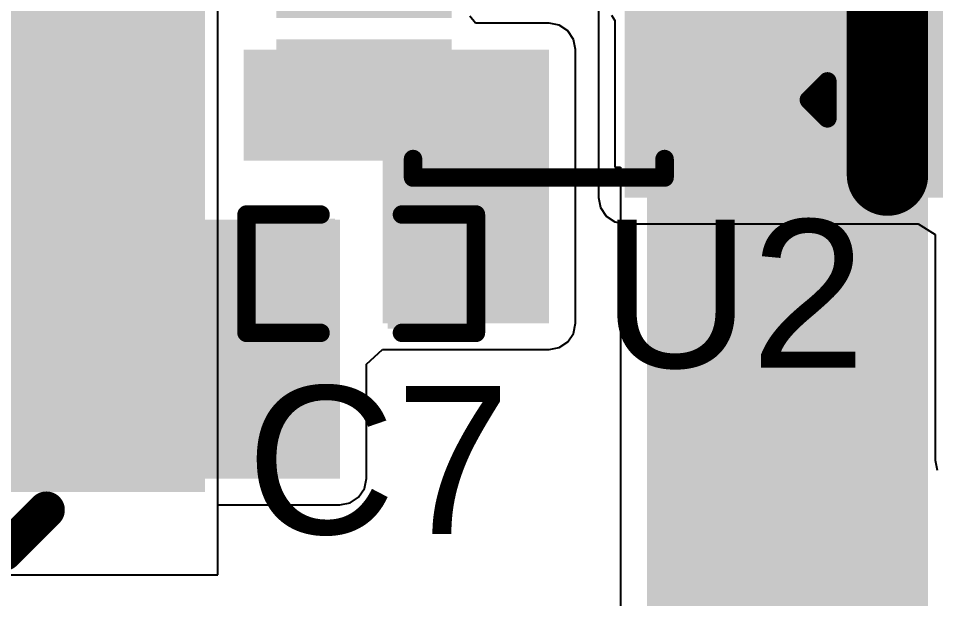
# Model space of a CAD drawing. Header units: inches. Extents: x -8 to 210, y -39 to 109.
# Drawn here: x 55.98 to 62.28, y 17.79 to 21.78 of the extents above; entities that cross this region are included whole.
import ezdxf

# ---------------------------------------------------------------- set-up
doc = ezdxf.new("R2010")
doc.units = ezdxf.units.IN
for name, color, linetype in [('Bottom Layer', 5, 'Continuous'), ('Top Layer', 1, 'Continuous'), ('Top Overlay', 2, 'Continuous'), ('Top Paste', 8, 'Continuous'), ('Top Solder', 216, 'Continuous')]:
    doc.layers.add(name, color=color, linetype=linetype)
doc.styles.add('Arial', font='', dxfattribs={"height": 0.2})
doc.styles.get('Arial').set_extended_font_data('Arial')

# ---------------------------------------------------------------- blocks, each defined once
blk = doc.blocks.new('TSOT_23_6_22')
at = {"layer": 'Top Layer'}
for points in [[(-1.7, 1.25), (-0.7, 1.25), (-0.7, 0.65), (-1.7, 0.65)], [(0.7, 1.25), (1.7, 1.25), (1.7, 0.65), (0.7, 0.65)], [(-1.7, 0.3), (-0.7, 0.3), (-0.7, -0.3), (-1.7, -0.3)], [(0.7, 0.3), (1.7, 0.3), (1.7, -0.3), (0.7, -0.3)], [(-1.7, -0.65), (-0.7, -0.65), (-0.7, -1.25), (-1.7, -1.25)], [(0.7, -0.65), (1.7, -0.65), (1.7, -1.25), (0.7, -1.25)]]:
    blk.add_hatch(color=1, dxfattribs=at).paths.add_polyline_path(points)
at = {"layer": 'Top Paste'}
for points in [[(-1.7, 1.25), (-0.7, 1.25), (-0.7, 0.65), (-1.7, 0.65)], [(0.7, 1.25), (1.7, 1.25), (1.7, 0.65), (0.7, 0.65)], [(-1.7, 0.3), (-0.7, 0.3), (-0.7, -0.3), (-1.7, -0.3)], [(0.7, 0.3), (1.7, 0.3), (1.7, -0.3), (0.7, -0.3)], [(-1.7, -0.65), (-0.7, -0.65), (-0.7, -1.25), (-1.7, -1.25)], [(0.7, -0.65), (1.7, -0.65), (1.7, -1.25), (0.7, -1.25)]]:
    blk.add_hatch(color=8, dxfattribs=at).paths.add_polyline_path(points)
at = {"layer": 'Top Solder'}
for points in [[(-1.8016, 1.3516), (-0.5984, 1.3516), (-0.5984, 0.5484), (-1.8016, 0.5484)], [(0.5984, 1.3516), (1.8016, 1.3516), (1.8016, 0.5484), (0.5984, 0.5484)], [(-1.8016, 0.4016), (-0.5984, 0.4016), (-0.5984, -0.4016), (-1.8016, -0.4016)], [(0.5984, 0.4016), (1.8016, 0.4016), (1.8016, -0.4016), (0.5984, -0.4016)], [(-1.8016, -0.5484), (-0.5984, -0.5484), (-0.5984, -1.3516), (-1.8016, -1.3516)], [(0.5984, -0.5484), (1.8016, -0.5484), (1.8016, -1.3516), (0.5984, -1.3516)]]:
    blk.add_hatch(color=216, dxfattribs=at).paths.add_polyline_path(points)
at = {"layer": 'Top Overlay'}
for points in [[(0.8636, 1.4986, 0.127, 0.127, 0), (-0.8636, 1.4986, 0.127, 0.127, 0)], [(-0.8636, 1.4986, 0.127, 0.127, 0), (-0.8636, 1.3716, 0.127, 0.127, 0)], [(0.8636, 1.4986, 0.127, 0.127, 0), (0.8636, 1.3716, 0.127, 0.127, 0)], [(-1.9812, 1.0922, 0.127, 0.127, 0), (-1.9812, 0.8382, 0.127, 0.127, 0)], [(-1.8542, 0.9652, 0.127, 0.127, 0), (-1.9812, 1.0922, 0.127, 0.127, 0)], [(-1.8542, 0.9652, 0.127, 0.127, 0), (-1.9812, 0.8382, 0.127, 0.127, 0)], [(-0.8636, -1.3716, 0.127, 0.127, 0), (-0.8636, -1.4986, 0.127, 0.127, 0)], [(0.8636, -1.3716, 0.127, 0.127, 0), (0.8636, -1.4986, 0.127, 0.127, 0)], [(0.8636, -1.4986, 0.127, 0.127, 0), (-0.8636, -1.4986, 0.127, 0.127, 0)]]:
    blk.add_lwpolyline(points, format="xyseb", dxfattribs=at)
for points in [[(-0.8953, 1.4986, 0.0635, 0.0635, 1), (-0.8318, 1.4986, 0.0635, 0.0635, 1)], [(-0.8953, 1.4986, 0.0635, 0.0635, 1), (-0.8318, 1.4986, 0.0635, 0.0635, 1)], [(0.8318, 1.4986, 0.0635, 0.0635, 1), (0.8953, 1.4986, 0.0635, 0.0635, 1)], [(0.8318, 1.4986, 0.0635, 0.0635, 1), (0.8953, 1.4986, 0.0635, 0.0635, 1)], [(-0.8953, 1.3716, 0.0635, 0.0635, 1), (-0.8318, 1.3716, 0.0635, 0.0635, 1)], [(0.8318, 1.3716, 0.0635, 0.0635, 1), (0.8953, 1.3716, 0.0635, 0.0635, 1)], [(-2.013, 1.0922, 0.0635, 0.0635, 1), (-1.9494, 1.0922, 0.0635, 0.0635, 1)], [(-2.013, 1.0922, 0.0635, 0.0635, 1), (-1.9494, 1.0922, 0.0635, 0.0635, 1)], [(-1.886, 0.9652, 0.0635, 0.0635, 1), (-1.8224, 0.9652, 0.0635, 0.0635, 1)], [(-1.886, 0.9652, 0.0635, 0.0635, 1), (-1.8224, 0.9652, 0.0635, 0.0635, 1)], [(-2.013, 0.8382, 0.0635, 0.0635, 1), (-1.9494, 0.8382, 0.0635, 0.0635, 1)], [(-2.013, 0.8382, 0.0635, 0.0635, 1), (-1.9494, 0.8382, 0.0635, 0.0635, 1)], [(-0.8953, -1.3716, 0.0635, 0.0635, 1), (-0.8318, -1.3716, 0.0635, 0.0635, 1)], [(0.8318, -1.3716, 0.0635, 0.0635, 1), (0.8953, -1.3716, 0.0635, 0.0635, 1)], [(-0.8953, -1.4986, 0.0635, 0.0635, 1), (-0.8318, -1.4986, 0.0635, 0.0635, 1)], [(-0.8953, -1.4986, 0.0635, 0.0635, 1), (-0.8318, -1.4986, 0.0635, 0.0635, 1)], [(0.8318, -1.4986, 0.0635, 0.0635, 1), (0.8953, -1.4986, 0.0635, 0.0635, 1)], [(0.8318, -1.4986, 0.0635, 0.0635, 1), (0.8953, -1.4986, 0.0635, 0.0635, 1)]]:
    blk.add_lwpolyline(points, format="xyseb", close=True, dxfattribs=at)
blk = doc.blocks.new('LVC505040_6R8M_N__82')
at = {"layer": 'Top Layer'}
for points in [[(-2.6, 2.1), (-1, 2.1), (-1, -2.1), (-2.6, -2.1)], [(1, 2.1), (2.6, 2.1), (2.6, -2.1), (1, -2.1)]]:
    blk.add_hatch(color=1, dxfattribs=at).paths.add_polyline_path(points)
at = {"layer": 'Top Paste'}
for points in [[(-2.6, 2.1), (-1, 2.1), (-1, -2.1), (-2.6, -2.1)], [(1, 2.1), (2.6, 2.1), (2.6, -2.1), (1, -2.1)]]:
    blk.add_hatch(color=8, dxfattribs=at).paths.add_polyline_path(points)
at = {"layer": 'Top Solder'}
for points in [[(-2.7016, 2.2016), (-0.8984, 2.2016), (-0.8984, -2.2016), (-2.7016, -2.2016)], [(0.8984, 2.2016), (2.7016, 2.2016), (2.7016, -2.2016), (0.8984, -2.2016)]]:
    blk.add_hatch(color=216, dxfattribs=at).paths.add_polyline_path(points)
at = {"layer": 'Top Overlay'}
for points in [[(-1.3208, 2.6162, 0.254, 0.254, 0), (-1.6129, 2.3241, 0.254, 0.254, 0)], [(1.2954, 2.6162, 0.254, 0.254, 0), (-1.3208, 2.6162, 0.254, 0.254, 0)], [(1.6129, 2.3241, 0.254, 0.254, 0), (1.3208, 2.6162, 0.254, 0.254, 0)], [(-1.3208, -2.6162, 0.254, 0.254, 0), (-1.6129, -2.3241, 0.254, 0.254, 0)], [(1.6129, -2.3241, 0.254, 0.254, 0), (1.3208, -2.6162, 0.254, 0.254, 0)], [(1.2954, -2.6162, 0.254, 0.254, 0), (-1.3208, -2.6162, 0.254, 0.254, 0)]]:
    blk.add_lwpolyline(points, format="xyseb", dxfattribs=at)
for points in [[(-1.3843, 2.6162, 0.127, 0.127, 1), (-1.2573, 2.6162, 0.127, 0.127, 1)], [(-1.3843, 2.6162, 0.127, 0.127, 1), (-1.2573, 2.6162, 0.127, 0.127, 1)], [(1.2319, 2.6162, 0.127, 0.127, 1), (1.3589, 2.6162, 0.127, 0.127, 1)], [(1.2573, 2.6162, 0.127, 0.127, 1), (1.3843, 2.6162, 0.127, 0.127, 1)], [(-1.6764, 2.3241, 0.127, 0.127, 1), (-1.5494, 2.3241, 0.127, 0.127, 1)], [(1.5494, 2.3241, 0.127, 0.127, 1), (1.6764, 2.3241, 0.127, 0.127, 1)], [(-1.6764, -2.3241, 0.127, 0.127, 1), (-1.5494, -2.3241, 0.127, 0.127, 1)], [(1.5494, -2.3241, 0.127, 0.127, 1), (1.6764, -2.3241, 0.127, 0.127, 1)], [(-1.3843, -2.6162, 0.127, 0.127, 1), (-1.2573, -2.6162, 0.127, 0.127, 1)], [(-1.3843, -2.6162, 0.127, 0.127, 1), (-1.2573, -2.6162, 0.127, 0.127, 1)], [(1.2319, -2.6162, 0.127, 0.127, 1), (1.3589, -2.6162, 0.127, 0.127, 1)], [(1.2573, -2.6162, 0.127, 0.127, 1), (1.3843, -2.6162, 0.127, 0.127, 1)]]:
    blk.add_lwpolyline(points, format="xyseb", close=True, dxfattribs=at)
blk = doc.blocks.new('C___0402_149')
at = {"layer": 'Top Layer'}
for points in [[(-0.6985, -0.3175), (-0.6985, 0.3175), (-0.2413, 0.3175), (-0.2413, -0.3175)], [(0.2413, -0.3175), (0.2413, 0.3175), (0.6985, 0.3175), (0.6985, -0.3175)]]:
    blk.add_hatch(color=1, dxfattribs=at).paths.add_polyline_path(points)
at = {"layer": 'Top Paste'}
for points in [[(-0.6985, -0.3175), (-0.6985, 0.3175), (-0.2413, 0.3175), (-0.2413, -0.3175)], [(0.2413, -0.3175), (0.2413, 0.3175), (0.6985, 0.3175), (0.6985, -0.3175)]]:
    blk.add_hatch(color=8, dxfattribs=at).paths.add_polyline_path(points)
at = {"layer": 'Top Solder'}
for points in [[(-0.7585, -0.3775), (-0.7585, 0.3775), (-0.1813, 0.3775), (-0.1813, -0.3775)], [(0.1813, -0.3775), (0.1813, 0.3775), (0.7585, 0.3775), (0.7585, -0.3775)]]:
    blk.add_hatch(color=216, dxfattribs=at).paths.add_polyline_path(points)
at = {"layer": 'Top Overlay'}
for points in [[(-0.7874, -0.4064, 0.127, 0.127, 0), (-0.7874, 0.4064, 0.127, 0.127, 0)], [(-0.7874, 0.4064, 0.127, 0.127, 0), (-0.2794, 0.4064, 0.127, 0.127, 0)], [(0.2794, 0.4064, 0.127, 0.127, 0), (0.7874, 0.4064, 0.127, 0.127, 0)], [(0.7874, -0.4064, 0.127, 0.127, 0), (0.7874, 0.4064, 0.127, 0.127, 0)], [(-0.7874, -0.4064, 0.127, 0.127, 0), (-0.2794, -0.4064, 0.127, 0.127, 0)], [(0.2794, -0.4064, 0.127, 0.127, 0), (0.7874, -0.4064, 0.127, 0.127, 0)]]:
    blk.add_lwpolyline(points, format="xyseb", dxfattribs=at)
for points in [[(-0.8191, 0.4064, 0.0635, 0.0635, 1), (-0.7556, 0.4064, 0.0635, 0.0635, 1)], [(-0.8191, 0.4064, 0.0635, 0.0635, 1), (-0.7556, 0.4064, 0.0635, 0.0635, 1)], [(-0.3111, 0.4064, 0.0635, 0.0635, 1), (-0.2477, 0.4064, 0.0635, 0.0635, 1)], [(0.2477, 0.4064, 0.0635, 0.0635, 1), (0.3111, 0.4064, 0.0635, 0.0635, 1)], [(0.7556, 0.4064, 0.0635, 0.0635, 1), (0.8191, 0.4064, 0.0635, 0.0635, 1)], [(0.7556, 0.4064, 0.0635, 0.0635, 1), (0.8191, 0.4064, 0.0635, 0.0635, 1)], [(-0.8191, -0.4064, 0.0635, 0.0635, 1), (-0.7556, -0.4064, 0.0635, 0.0635, 1)], [(-0.8191, -0.4064, 0.0635, 0.0635, 1), (-0.7556, -0.4064, 0.0635, 0.0635, 1)], [(-0.3111, -0.4064, 0.0635, 0.0635, 1), (-0.2477, -0.4064, 0.0635, 0.0635, 1)], [(0.2477, -0.4064, 0.0635, 0.0635, 1), (0.3111, -0.4064, 0.0635, 0.0635, 1)], [(0.7556, -0.4064, 0.0635, 0.0635, 1), (0.8191, -0.4064, 0.0635, 0.0635, 1)], [(0.7556, -0.4064, 0.0635, 0.0635, 1), (0.8191, -0.4064, 0.0635, 0.0635, 1)]]:
    blk.add_lwpolyline(points, format="xyseb", close=True, dxfattribs=at)

msp = doc.modelspace()

# ---------------------------------------------------------------- hatches: boundary and pattern name
at = {"layer": 'Bottom Layer'}
for points in [[(61.9506, 20.9743), (61.9506, 27.2288), (60.1472, 27.2288), (60.1472, 20.9743)], [(87.122, 20.5486), (87.122, 21.9964), (60.1472, 21.9964), (60.1472, 20.5486)]]:
    msp.add_hatch(color=5, dxfattribs=at).paths.add_polyline_path(points)
at = {"layer": 'Top Layer'}
for points in [[(55.5498, 18.6182), (57.2516, 18.6182), (57.2516, 22.8346), (55.5498, 22.8346)], [(57.531, 20.8026), (59.6268, 20.8026), (59.6268, 21.5646), (57.531, 21.5646)], [(59.6268, 21.5646), (58.4838, 21.5646), (58.4838, 19.685), (59.6268, 19.685)], [(60.2996, 15.6972), (62.23, 15.6972), (62.23, 21.5392), (60.2996, 21.5392)], [(57.0484, 18.6182), (58.1914, 18.6182), (58.1914, 20.3962), (57.0484, 20.3962)]]:
    msp.add_hatch(color=1, dxfattribs=at).paths.add_polyline_path(points)

# ---------------------------------------------------------------- linework, layer by layer
at = {"layer": 'Bottom Layer'}
for p, q in [((59.9659, 21.9964), (59.9659, 20.9743)), ((59.9659, 20.9743), (59.9659, 20.5486)), ((59.9659, 20.5486), (59.9797, 20.4792)), ((59.9797, 20.4792), (60.019, 20.4204)), ((60.019, 20.4204), (60.0778, 20.3811)), ((60.0778, 20.3811), (60.1472, 20.3673)), ((60.1472, 20.3673), (62.1623, 20.3673)), ((62.1623, 20.3673), (62.2773, 20.2946)), ((62.2773, 20.2946), (62.2773, 18.7452)), ((62.2773, 18.7452), (62.2911, 18.6758))]:
    msp.add_line(p, q, dxfattribs=at)
at = {"layer": 'Top Layer'}
for p, q in [((57.3532, 17.9578), (57.3532, 23.5458)), ((59.1227, 21.7459), (59.0839, 21.7932)), ((60.0559, 21.8), (60.079, 21.7655)), ((59.6268, 21.7459), (59.1227, 21.7459)), ((59.6962, 21.7321), (59.6268, 21.7459)), ((59.755, 21.6928), (59.6962, 21.7321)), ((60.079, 21.7655), (60.079, 20.7566)), ((59.7943, 21.634), (59.755, 21.6928)), ((59.8081, 21.5646), (59.7943, 21.634)), ((59.8081, 19.685), (59.8081, 21.5646)), ((60.079, 20.7566), (60.1183, 20.7566)), ((60.1183, 20.7566), (60.1183, 16.6913)), ((59.7943, 19.6156), (59.8081, 19.685)), ((59.755, 19.5568), (59.7943, 19.6156)), ((59.6962, 19.5175), (59.755, 19.5568)), ((58.3727, 19.4043), (58.4838, 19.5037)), ((58.4838, 19.5037), (59.6268, 19.5037)), ((59.6268, 19.5037), (59.6962, 19.5175)), ((58.3727, 18.6182), (58.3727, 19.4043)), ((58.3589, 18.5488), (58.3727, 18.6182)), ((58.3196, 18.49), (58.3589, 18.5488)), ((58.2608, 18.4507), (58.3196, 18.49)), ((57.3532, 17.9578), (57.3532, 18.4369)), ((57.3532, 18.4369), (58.1914, 18.4369)), ((58.1914, 18.4369), (58.2608, 18.4507)), ((51.8414, 17.9578), (57.3278, 17.9578)), ((54.1515, 17.9578), (57.3532, 17.9578)), ((57.3278, 17.9578), (57.3532, 17.9578))]:
    msp.add_line(p, q, dxfattribs=at)
msp.add_lwpolyline([(61.9506, 20.7023, 0.5588, 0.5588, 0), (61.9506, 24.5364, 0.5588, 0.5588, 0)], format="xyseb", dxfattribs=at)
msp.add_lwpolyline([(61.8109, 20.7023, 0.2794, 0.2794, 1), (62.0903, 20.7023, 0.2794, 0.2794, 1)], format="xyseb", close=True, dxfattribs=at)

# ---------------------------------------------------------------- block references
at = {"rotation": 180}
for name, p in [('TSOT_23_6_22', (59.5568, 22.1844)), ('LVC505040_6R8M_N__82', (54.5626, 20.7264))]:
    msp.add_blockref(name, p, dxfattribs=at)
msp.add_blockref('C___0402_149', (58.3376, 20.0254))

# ---------------------------------------------------------------- texts
at = {"layer": 'Top Overlay', "style": 'Arial'}
for s, p in [('U2', (59.9866, 19.3804)), ('C7', (57.5482, 18.2374))]:
    msp.add_text(s, height=1.016, dxfattribs=at).set_placement(p)

doc.saveas('drawing.dxf')
